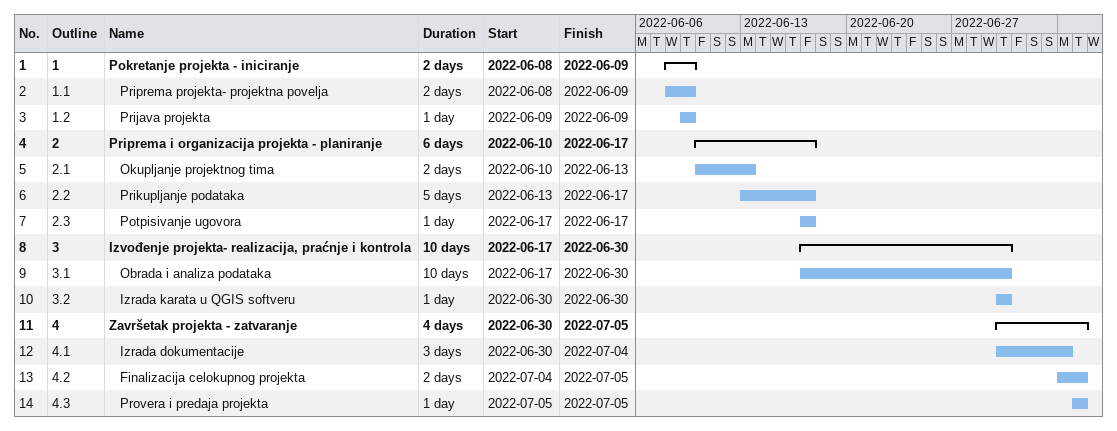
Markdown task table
| ID | WBS | Task | Duration | Start | Finish |
|---|---|---|---|---|---|
| 1 | 1 | **Pokretanje projekta - iniciranje** | 2d | 2022-06-08 | 2022-06-09 |
| 2 | 1.1 | Priprema projekta- projektna povelja | 2d | 2022-06-08 | 2022-06-09 |
| 3 | 1.2 | Prijava projekta | 1d | 2022-06-09 | 2022-06-09 |
| 4 | 2 | **Priprema i organizacija projekta - planiranje** | 6d | 2022-06-10 | 2022-06-17 |
| 5 | 2.1 | Okupljanje projektnog tima | 2d | 2022-06-10 | 2022-06-13 |
| 6 | 2.2 | Prikupljanje podataka | 5d | 2022-06-13 | 2022-06-17 |
| 7 | 2.3 | Potpisivanje ugovora | 1d | 2022-06-17 | 2022-06-17 |
| 8 | 3 | **Izvođenje projekta- realizacija, praćnje i kontrola** | 10d | 2022-06-17 | 2022-06-30 |
| 9 | 3.1 | Obrada i analiza podataka | 10d | 2022-06-17 | 2022-06-30 |
| 10 | 3.2 | Izrada karata u QGIS softveru | 1d | 2022-06-30 | 2022-06-30 |
| 11 | 4 | **Završetak projekta - zatvaranje** | 4d | 2022-06-30 | 2022-07-05 |
| 12 | 4.1 | Izrada dokumentacije | 3d | 2022-06-30 | 2022-07-04 |
| 13 | 4.2 | Finalizacija celokupnog projekta | 2d | 2022-07-04 | 2022-07-05 |
| 14 | 4.3 | Provera i predaja projekta | 1d | 2022-07-05 | 2022-07-05 |
